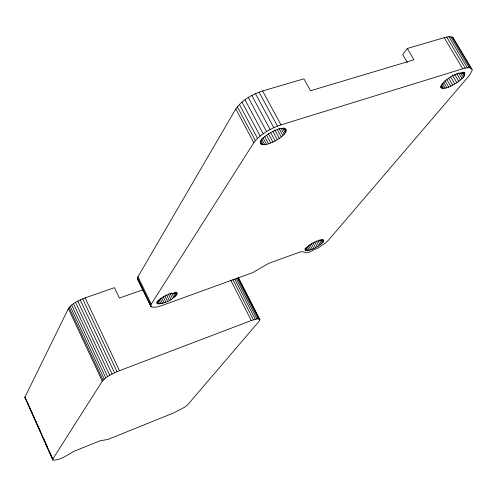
<?xml version="1.0" encoding="UTF-8"?>
<svg xmlns="http://www.w3.org/2000/svg" width="497" height="497" viewBox="0 0 497 497"><rect width="100%" height="100%" fill="white"/><g stroke="black" fill="none" stroke-linecap="round" stroke-linejoin="round"><path stroke-width="0.75" d="M150.703 306.115L151.262 304.089L253.812 142.707C260.465 133.886 270.741 128.456 280.985 124.871L462.719 68.779C465.54 68.114 468.982 66.803 471.634 68.592L472.15 70.63L469.423 75.37L328.355 240.306L325.423 243.064L318.788 247.556L308.556 252.414L306.792 252.818L302.095 251.644L300.579 251.836L268.883 263.255L252.544 272.685L162.432 305.326C158.872 306.326 154.834 308.264 151.169 306.779L137.452 278.916L137.949 276.779L235.808 108.918C242.107 99.903 252.37 94.38 262.596 90.951L303.903 78.83L310.507 90.746L413.964 59.826L407.329 48.489L444.181 37.673C447.051 37.02 450.586 35.834 453.202 37.778L472.131 69.481M177.1 293.64L176.851 293.205C169.626 292.634 160.463 296.945 156.803 303.232L157.089 303.655C164.339 304.121 173.341 299.89 177.1 293.64L176.429 292.286M464.776 73.376L464.254 72.866C455.184 72.705 444.877 78.917 440.752 86.994L440.951 87.689C446.325 89.969 452.233 85.136 456.88 82.695C459.7 80.179 466.894 76.675 464.005 72.09M285.924 131.68L286.092 129.748L285.589 129.077C279.935 127.077 274.009 130.959 269.101 133.482C265.777 135.998 260.248 138.713 260.447 143.503C263.963 146.491 269.219 143.353 272.921 142.08C277.842 139.564 283.141 136.656 285.924 131.68L283.775 127.71M25.577 398.426L24.85 397.612L25.024 396.966L68.375 308.637C72.307 303.102 79.011 300.35 85.117 297.896L114.428 287.657L119.429 298.063L142.682 289.838M52.719 459.992L52.794 459.042L102.27 381.18C106.756 376.036 113.353 373.303 119.504 370.669L251.302 320.546L256.924 318.912L259.751 319.211L259.912 319.733L259.055 321.329L187.773 404.67L184.673 407.198L173.776 412.864L107.961 439.441L100.015 440.82L74.364 451.152L64.368 456.849C60.789 458.551 56.708 460.62 52.719 459.992L24.85 397.612M323.709 241.436L323.615 239.983C316.676 240.088 309.091 244.213 304.996 249.798L305.394 250.594C312.253 250.556 319.093 246.363 323.709 241.436L322.615 239.399M407.329 48.489L402.725 54.614L407.366 62.572M137.452 278.916L151.169 306.779M452.202 37.12L470.671 68.002M450.76 36.772L469.261 67.716M448.909 36.747L467.435 67.754M446.697 37.051L465.235 68.108M444.181 37.673L462.719 68.779M463.782 72.171L464.931 74.096M463.185 72.444L464.714 75.016M461.85 72.251L464.142 76.091M460.564 72.823L463.229 77.302M458.582 72.86L462.005 78.613M456.712 73.587L460.508 79.974M454.618 74.326L458.781 81.346M452.345 75.041L456.88 82.695M450.711 76.96L454.861 83.974M448.636 78.141L452.779 85.155M446.561 79.178L450.704 86.192M444.927 80.682L448.692 87.062M443.411 81.986L446.797 87.733M442.075 83.08L445.088 88.193M441.348 84.583L443.604 88.423M440.889 85.851L442.398 88.416M440.752 86.888L441.504 88.168M453.202 37.778L453.736 38.735M285.129 128.636L286.204 130.624M262.596 90.951L280.985 124.871M282.762 128.257L285.266 132.879M281.029 128.257L284.247 134.196M278.972 128.325L282.892 135.575M259.086 92.131L277.469 126.101M277.345 129.742L281.259 136.979M255.452 93.66L273.81 127.661M274.766 129.823L279.382 138.377M272.723 131.171L277.332 139.719M251.811 95.48L270.138 129.5M270.554 132.413L275.152 140.962M268.324 133.525L272.921 142.08M248.276 97.536L266.566 131.556M266.46 135.134L270.703 143.03M321.714 239.461L323.168 242.169M320.559 239.622L322.373 243.002M244.965 99.767L263.199 133.768M264.665 136.545L268.554 143.795M319.167 239.846L321.342 243.903M263.012 137.744L266.547 144.341M317.931 240.79L320.099 244.841M241.971 102.09L260.155 136.06M261.552 138.713L264.733 144.652M316.167 241.064L318.695 245.791M260.701 140.098L263.174 144.726M314.638 242.002L317.161 246.729M260.148 141.247L261.919 144.559M260.291 142.819L261 144.142M239.399 104.438L257.527 138.359M313.029 242.896L315.552 247.624M311.389 243.716L313.911 248.444M237.324 106.737L255.39 140.601M309.761 244.443L312.284 249.171M235.808 108.918L253.812 142.707M308.562 245.723L310.724 249.78M307.475 246.872L309.277 250.258M306.183 247.195L307.985 250.587M305.438 248.04L306.885 250.755M304.928 248.717L306.009 250.755M238.349 277.394L259.912 319.733M238.1 277.686L259.179 318.894M237.473 278.202L258.229 318.794M236.143 278.252L256.924 318.912M234.851 279.221L255.296 319.254M232.95 279.712L253.408 319.801M230.701 280.128L251.302 320.546M176.037 292.186L177.044 294.224M175.342 292.224L176.683 294.932M174.354 292.36L176.025 295.74M173.428 293.255L175.099 296.634M171.595 292.851L173.931 297.579M169.887 293.143L172.552 298.542M168.34 294.106L171.005 299.505M166.681 295.038L169.334 300.437M164.942 295.908L167.601 301.306M163.19 296.684L165.843 302.089M161.792 298.032L164.116 302.76M160.152 298.573L162.476 303.307M158.978 299.641L160.966 303.704M157.978 300.555L159.636 303.94M157.195 301.3L158.524 304.015M156.667 301.878L157.667 303.915M137.949 276.779L151.262 304.089M137.452 277.953L150.734 305.208M85.117 297.896L119.504 370.669M82.676 298.821L117.043 371.669M80.216 299.902L114.552 372.793M77.812 301.107L112.105 374.017M75.538 302.393L109.781 375.303M73.469 303.723L107.65 376.602M71.667 305.052L105.78 377.875M70.189 306.338L104.233 379.093M69.083 307.544L103.053 380.205M68.375 308.637L102.27 381.18M25.024 396.966L52.794 459.042M27.776 403.34L28.72 405.446M29.348 406.85L30.603 409.658M31.23 411.062L32.175 413.169M33.746 416.679L34.684 418.785M35.312 420.189L36.573 422.997M37.2 424.401L39.083 428.619M39.71 430.023L40.655 432.129M43.792 439.149L45.053 441.957M45.681 443.361L47.563 447.573M49.135 451.083L52.906 459.508"/></g></svg>
